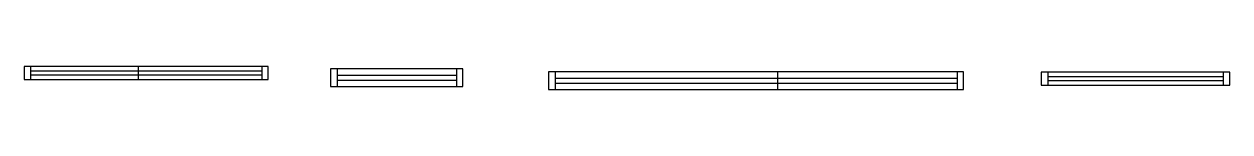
# Model space of a CAD drawing. Header units: metres. Extents: x 4104 to 5388, y -1355 to -1331.
import ezdxf

# ---------------------------------------------------------------- set-up
doc = ezdxf.new("R2010")
doc.units = ezdxf.units.M
for name, color, linetype in [('Painéis', 7, 'Continuous'), ('SARR_2.2x7', 7, 'Continuous'), ('SARR_EDITAR', 7, 'Continuous')]:
    doc.layers.add(name, color=color, linetype=linetype)

msp = doc.modelspace()

# ---------------------------------------------------------------- linework, layer by layer
at = {"layer": 'Painéis', "color": 7, "lineweight": 25}
for p, q in [((4226.4, -1344.7), (4226.4, -1330.7)), ((4906.8, -1355.5), (4906.8, -1336.5))]:
    msp.add_line(p, q, dxfattribs=at)
for points in [[(4104.4, -1330.7), (4104.4, -1344.7), (4364.4, -1344.7), (4364.4, -1330.7), (4104.4, -1330.7)], [(4430.7, -1333.3), (4430.7, -1352.3), (4571.7, -1352.3), (4571.7, -1333.3), (4430.7, -1333.3)], [(4662.8, -1336.5), (4662.8, -1355.5), (5104.8, -1355.5), (5104.8, -1336.5), (4662.8, -1336.5)], [(5187.3, -1336.9), (5187.3, -1350.9), (5388.3, -1350.9), (5388.3, -1336.9), (5187.3, -1336.9)]]:
    msp.add_lwpolyline(points, dxfattribs=at)
at = {"layer": 'SARR_2.2x7', "color": 7, "lineweight": 25}
for p, q in [((4111.4, -1330.7), (4111.4, -1344.7)), ((4357.4, -1330.7), (4357.4, -1344.7)), ((4437.7, -1333.3), (4437.7, -1352.3)), ((4564.7, -1333.3), (4564.7, -1352.3)), ((4564.7, -1340.3), (4437.7, -1340.3)), ((4437.7, -1345.3), (4564.7, -1345.3)), ((4669.8, -1336.5), (4669.8, -1355.5)), ((4906.8, -1343.5), (4669.8, -1343.5)), ((5097.8, -1343.5), (4906.8, -1343.5)), ((5097.8, -1336.5), (5097.8, -1355.5)), ((5194.3, -1336.9), (5194.3, -1350.9)), ((5381.3, -1336.9), (5381.3, -1350.9)), ((4669.8, -1348.5), (4906.8, -1348.5)), ((4906.8, -1348.5), (5097.8, -1348.5))]:
    msp.add_line(p, q, dxfattribs=at)
at = {"layer": 'SARR_EDITAR', "color": 7, "lineweight": 25}
for p, q in [((4357.4, -1335.7), (4111.4, -1335.7)), ((4111.4, -1339.7), (4357.4, -1339.7)), ((5381.3, -1341.9), (5194.3, -1341.9)), ((5194.3, -1345.9), (5381.3, -1345.9))]:
    msp.add_line(p, q, dxfattribs=at)

doc.saveas('drawing.dxf')
